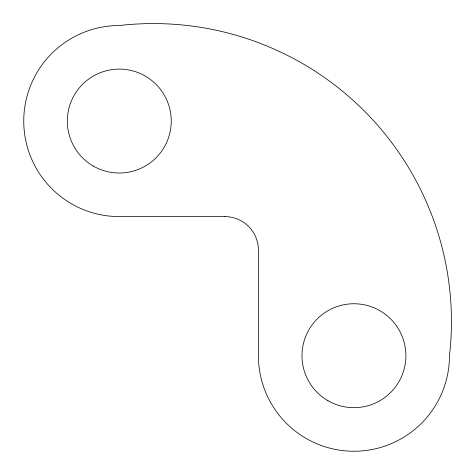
<?xml version="1.0" encoding="UTF-8"?>
<svg xmlns="http://www.w3.org/2000/svg" width="475" height="475" viewBox="0 0 475 475"><rect width="100%" height="100%" fill="white"/><g stroke="black" fill="none" stroke-linecap="round" stroke-linejoin="round"><path stroke-width="0.71" d="M224.877 216.6L119.284 216.6A95.534 95.534 0 0 1 23.75 121.066A95.534 95.534 0 0 1 119.284 25.531A297.985 297.985 0 0 1 449.469 355.716A95.534 95.534 0 0 1 353.934 451.25A95.534 95.534 0 0 1 258.4 355.716L258.4 250.123A33.523 33.523 0 0 0 224.877 216.6M327.958 400.71A51.959 51.959 0 0 0 405.893 355.716A51.959 51.959 0 0 0 327.958 310.715A51.959 51.959 0 0 0 327.958 400.71M93.308 166.066A51.959 51.959 0 0 0 171.243 121.066A51.959 51.959 0 0 0 93.308 76.071A51.959 51.959 0 0 0 93.308 166.066"/></g></svg>
